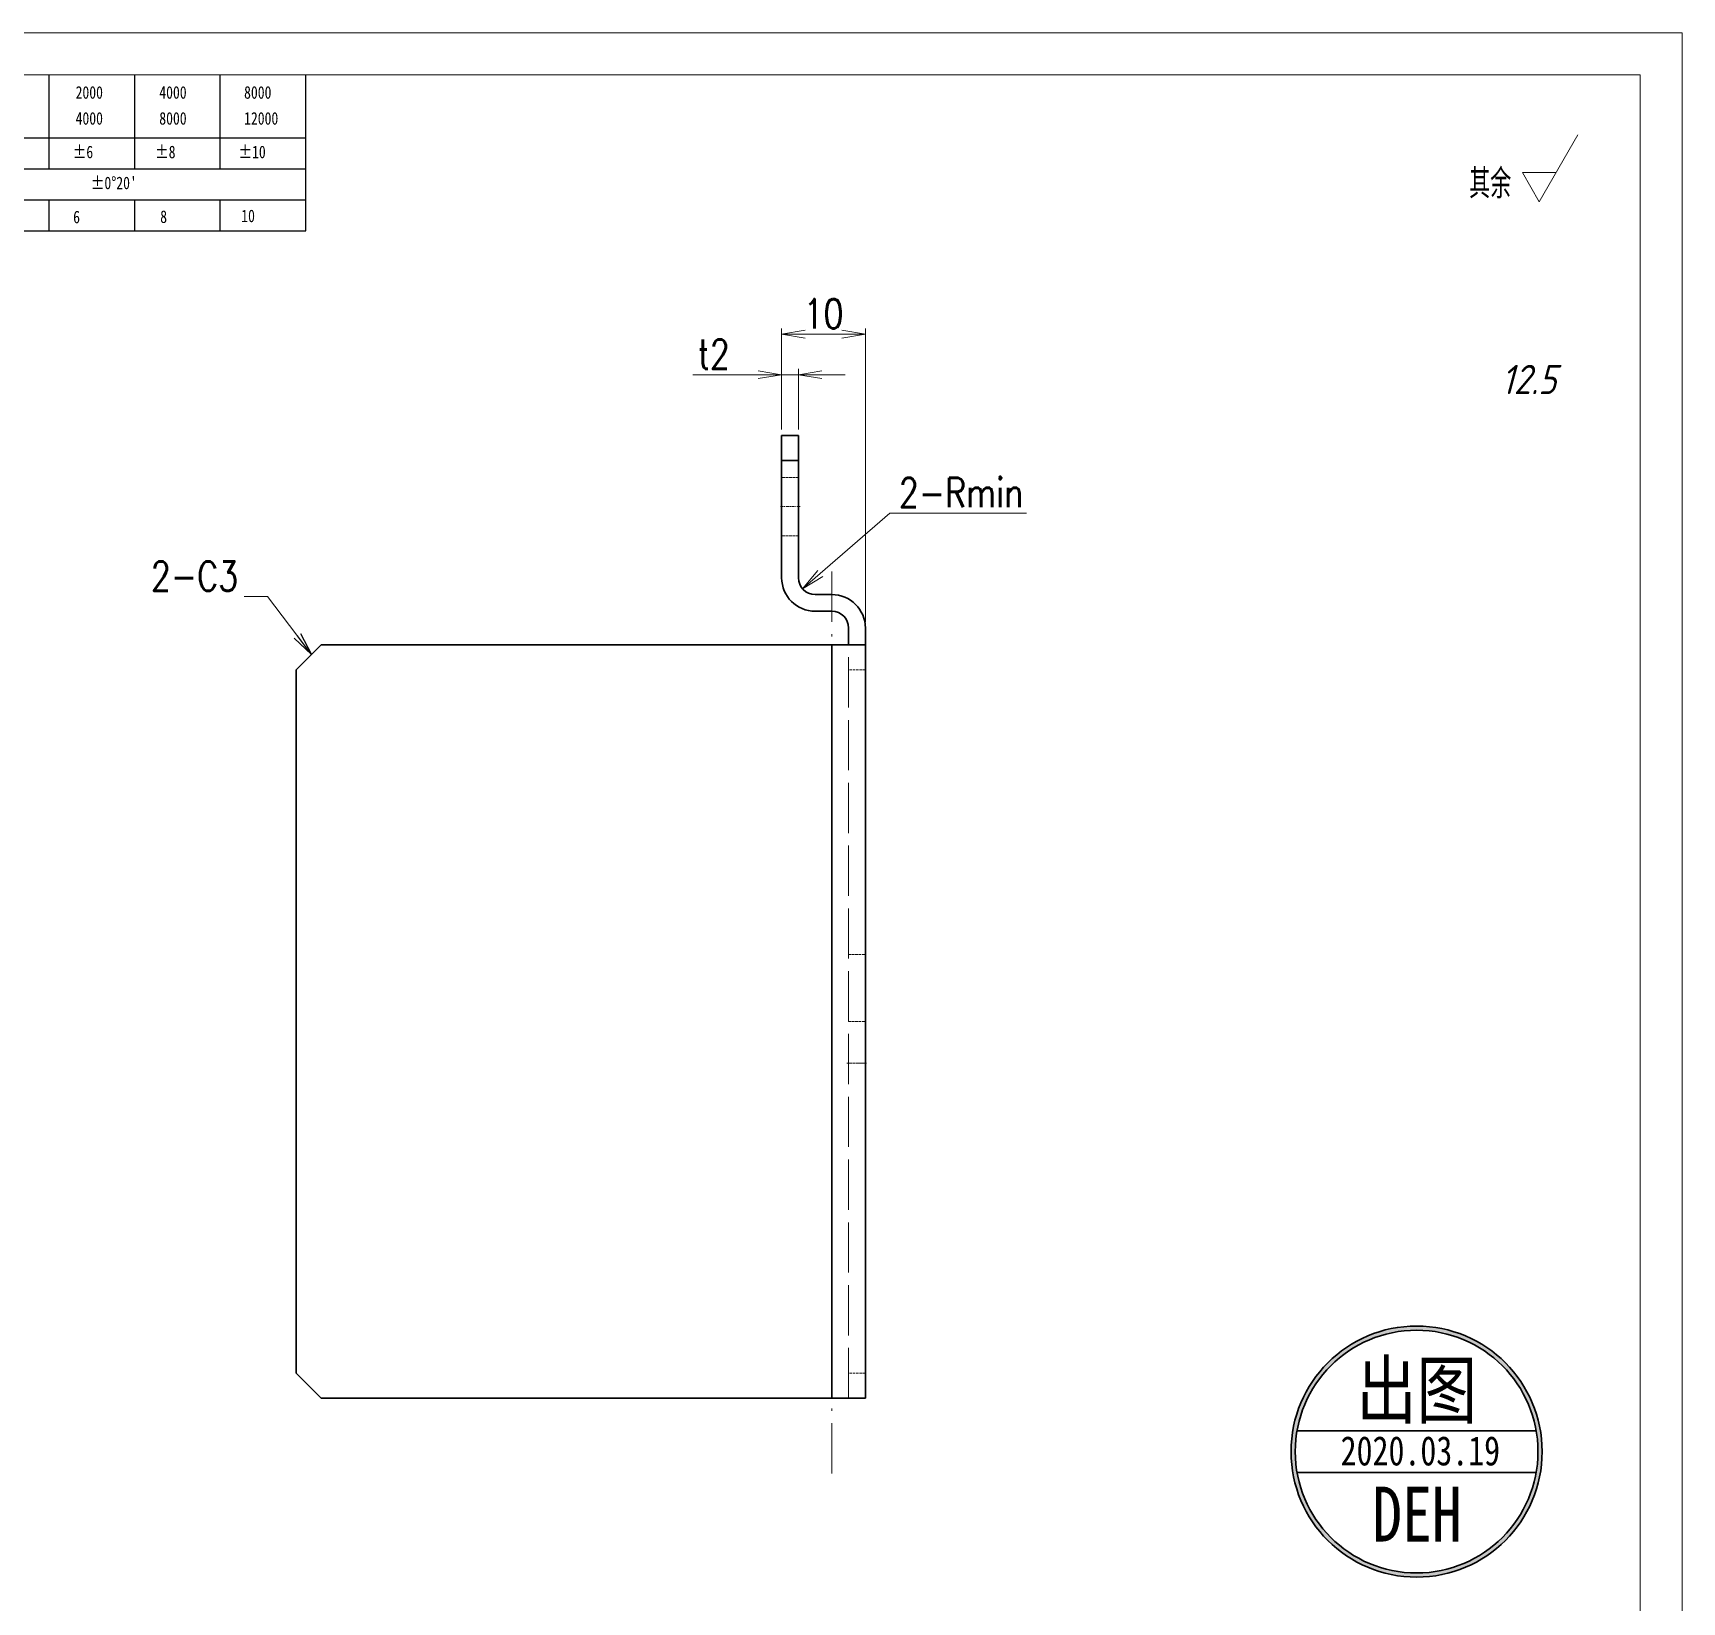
# Model space of a CAD drawing. Header units: millimetres. Extents: x -50143 to 104182, y -50696 to 54072.
# Drawn here: x -41283.8 to -41086.8, y 44742 to 44929.5 of the extents above; entities that cross this region are included whole.
import ezdxf
from ezdxf.enums import TextEntityAlignment as Align

# ---------------------------------------------------------------- set-up
doc = ezdxf.new("R2010")
doc.units = ezdxf.units.MM
doc.header["$LTSCALE"] = 0.5
for name, pattern in [('AM_ISO02W050x2', [3.75, 3, -0.75]), ('AM_ISO08W050x2', [9, 6, -0.75, 1.5, -0.75]), ('DASHDOT', [18.5, 12, -3, 0.5, -3]), ('DASHED', [15, 12, -3]), ('DOT2', [0.125, 0, -0.125])]:
    doc.linetypes.add(name, pattern=pattern)
for name, color, linetype, lineweight in [('DIM', 3, 'Continuous', 13), ('中心线', 2, 'AM_ISO08W050x2', 18), ('印章专用-出图', 1, 'Continuous', 80), ('图框', 7, 'Continuous', 18), ('标注线', 3, 'Continuous', 18), ('粗实线', 7, 'Continuous', 35), ('虚线', 1, 'AM_ISO02W050x2', 18)]:
    doc.layers.add(name, color=color, linetype=linetype, lineweight=lineweight)
doc.layers.add('图\\M+19E79\\M+195B6\\M+18E9A', color=7, linetype='Continuous')
doc.layers.add('打印', color=7, linetype='Continuous', lineweight=15, plot=False)
doc.layers.add('打印-禁用', color=7, linetype='Continuous', lineweight=15, plot=False)
doc.styles.add('DIM', font='romans.shx', dxfattribs={"width": 0.8, "bigfont": 'bigfont.shx'})
doc.styles.add('国标', font='simfang.ttf', dxfattribs={"width": 0.8})
doc.styles.add('机械长仿宋', font='gbenor.shx', dxfattribs={"height": 1, "bigfont": 'gbcbig.shx'})
doc.dimstyles.new('DEH 1-1', dxfattribs={"dimtxt": 3.5, "dimasz": 2.5, "dimexe": 1, "dimexo": 0.625, "dimgap": 1.2, "dimtad": 1, "dimtoh": 1, "dimdsep": 46, "dimtxsty": 'DIM', "dimblk": 'OPEN', "dimcen": 0, "dimclrd": 8, "dimclre": 8, "dimclrt": 2, "dimazin": 2, "dimtfac": 0.5, "dimtmove": 0, "dimatfit": 3, "dimldrblk": 'OPEN', "dimfxl": 0, "dimtolj": 2, "dimlwd": 18, "dimlwe": 18, "dimarcsym": 0})
doc.dimstyles.new('DEH 1-1$0', dxfattribs={"dimtxt": 3.5, "dimasz": 2.5, "dimexe": 1, "dimexo": 0.625, "dimgap": 1.2, "dimtad": 1, "dimzin": 9, "dimdsep": 46, "dimtxsty": 'DIM', "dimblk": 'OPEN', "dimcen": 0, "dimclrd": 8, "dimclre": 8, "dimclrt": 2, "dimazin": 2, "dimtfac": 0.5, "dimtmove": 0, "dimatfit": 3, "dimldrblk": 'OPEN', "dimfxl": 0, "dimtolj": 2, "dimlwd": 18, "dimlwe": 18, "dimarcsym": 0})
doc.dimstyles.new('DEH 1-1$4', dxfattribs={"dimtxt": 3.5, "dimasz": 2.5, "dimexe": 1, "dimexo": 0.625, "dimgap": 1.2, "dimtad": 1, "dimtoh": 1, "dimdsep": 46, "dimtxsty": 'DIM', "dimblk": 'OPEN', "dimcen": 0, "dimclrd": 8, "dimclre": 8, "dimclrt": 2, "dimazin": 2, "dimtfac": 0.5, "dimtofl": 0, "dimtmove": 0, "dimatfit": 3, "dimldrblk": 'OPEN', "dimfxl": 0, "dimtolj": 2, "dimlwd": 18, "dimlwe": 18, "dimarcsym": 0})

# ---------------------------------------------------------------- blocks, each defined once
blk = doc.blocks.new('GZDEH零件A3图框V01版')
at = {"layer": '图\\M+19E79\\M+195B6\\M+18E9A', "color": 9}
for p, q in [((3082.42, -1561.98), (3082.42, -1554.46)), ((3092.64, -1561.98), (3092.64, -1554.46)), ((3102.86, -1561.98), (3102.86, -1554.46)), ((3113.09, -1573.08), (3113.09, -1554.46)), ((2996.09, -1561.98), (3113.09, -1561.98)), ((3082.42, -1565.68), (3082.42, -1561.98)), ((3092.64, -1565.68), (3092.64, -1561.98)), ((3102.86, -1565.68), (3102.86, -1561.98)), ((2996.09, -1565.68), (3113.09, -1565.68)), ((2996.09, -1569.38), (3113.09, -1569.38)), ((3082.42, -1573.08), (3082.42, -1569.48)), ((3092.64, -1573.08), (3092.64, -1569.38)), ((3102.86, -1573.08), (3102.86, -1569.38)), ((2990.09, -1573.08), (3113.09, -1573.08))]:
    blk.add_line(p, q, dxfattribs=at)
at = {"layer": '图框', "linetype": 'Continuous'}
for p, q in [((3272.49, -1554.46), (2882.49, -1554.46)), ((3272.49, -1832.96), (3272.49, -1554.46))]:
    blk.add_line(p, q, dxfattribs=at)
at = {"layer": '打印-禁用', "linetype": 'Continuous'}
for p, q in [((3277.49, -1549.46), (2857.49, -1549.46)), ((3277.49, -1846.46), (3277.49, -1549.46))]:
    blk.add_line(p, q, dxfattribs=at)
at = {"layer": '图\\M+19E79\\M+195B6\\M+18E9A', "color": 9, "style": '国标', "width": 0.8}
for s, p in [('2000', (3085.57, -1557.31)), ('4000', (3095.57, -1557.31)), ('8000', (3105.7, -1557.31)), ('4000', (3085.57, -1560.41)), ('8000', (3095.57, -1560.41)), ('12000', (3105.7, -1560.41)), ('±6', (3085.22, -1564.42)), ('±8', (3095.06, -1564.42)), ('±10', (3105.02, -1564.42)), ("±0%%D20'", (3087.38, -1568.12)), ('6', (3085.28, -1572.19)), ('8', (3095.68, -1572.15)), ('10', (3105.36, -1572.06))]:
    blk.add_text(s, height=1.5, dxfattribs=at).set_placement(p)
blk = doc.blocks.new('DEH A3')
at = {"layer": '图框'}
blk.add_blockref('GZDEH零件A3图框V01版', (-2857.49, 1846.46), dxfattribs=at)
blk = doc.blocks.new('FINISHER_TR')
at = {"layer": '标注线'}
for p, q in [((0, 0), (4.62, 8)), ((-2.02, 3.5), (0, 0)), ((2.02, 3.5), (-2.02, 3.5))]:
    blk.add_line(p, q, dxfattribs=at)
at = {"layer": '标注线', "color": 2, "style": '机械长仿宋', "oblique": 15}
blk.add_attdef('0.0', text='', height=3.5, dxfattribs=at).set_placement((2.03, -24.04), align=Align.BOTTOM_RIGHT)
blk = doc.blocks.new('其余12.5')
at = {"layer": '标注线'}
blk.add_blockref('FINISHER_TR', (0, 0), dxfattribs=at).add_auto_attribs({'0.0': '12.5'})
at = {"layer": '标注线', "color": 7, "linetype": 'DOT2', "style": '机械长仿宋'}
blk.add_text('其余', height=3.5, dxfattribs=at).set_placement((-8.38, 0.4))
blk = doc.blocks.new('_Open')
at = {"color": 0, "linetype": 'ByBlock', "lineweight": -2}
for p, q in [((-1, 0.167), (0, 0)), ((-1, -0.167), (0, 0)), ((0, 0), (-1, 0))]:
    blk.add_line(p, q, dxfattribs=at)
blk = doc.blocks.new('*D194')
at = {"layer": 'Defpoints', "color": 0, "transparency": 16777216}
for p in [(-41184.32, 44893.49), (-41194.32, 44881.39), (-41184.32, 44858.39)]:
    blk.add_point(p, dxfattribs=at)
at = {"layer": 'DIM', "color": 8, "lineweight": 18, "transparency": 16777216}
for p, q in [((-41194.32, 44882.09), (-41194.32, 44894.19)), ((-41191.52, 44893.49), (-41187.12, 44893.49)), ((-41184.32, 44859.09), (-41184.32, 44894.19))]:
    blk.add_line(p, q, dxfattribs=at)
at = {"layer": 'DIM', "color": 8, "lineweight": 18, "transparency": 16777216, "xscale": 2.8, "yscale": 2.8, "zscale": 2.8, "rotation": 180}
blk.add_blockref('_Open', (-41194.32, 44893.49), dxfattribs=at)
at = {"layer": 'DIM', "color": 8, "lineweight": 18, "transparency": 16777216, "xscale": 2.8, "yscale": 2.8, "zscale": 2.8}
blk.add_blockref('_Open', (-41184.32, 44893.49), dxfattribs=at)
at = {"layer": 'DIM', "color": 2, "transparency": 16777216, "insert": (-41189.32, 44895.94), "char_height": 3.5, "attachment_point": 5, "style": 'DIM'}
blk.add_mtext('\\A2;10', dxfattribs=at)
blk = doc.blocks.new('*D195')
at = {"layer": 'Defpoints', "color": 0, "transparency": 16777216}
for p in [(-41194.32, 44888.65), (-41194.32, 44881.39), (-41192.32, 44881.39)]:
    blk.add_point(p, dxfattribs=at)
at = {"layer": 'DIM', "color": 8, "lineweight": 18, "transparency": 16777216}
for p, q in [((-41194.32, 44882.09), (-41194.32, 44889.35)), ((-41192.32, 44882.09), (-41192.32, 44889.35)), ((-41197.12, 44888.65), (-41204.92, 44888.65)), ((-41192.32, 44888.65), (-41194.32, 44888.65)), ((-41189.52, 44888.65), (-41186.72, 44888.65))]:
    blk.add_line(p, q, dxfattribs=at)
at = {"layer": 'DIM', "color": 8, "lineweight": 18, "transparency": 16777216, "xscale": 2.8, "yscale": 2.8, "zscale": 2.8}
blk.add_blockref('_Open', (-41194.32, 44888.65), dxfattribs=at)
at = {"layer": 'DIM', "color": 8, "lineweight": 18, "transparency": 16777216, "xscale": 2.8, "yscale": 2.8, "zscale": 2.8, "rotation": 180}
blk.add_blockref('_Open', (-41192.32, 44888.65), dxfattribs=at)
at = {"layer": 'DIM', "color": 2, "transparency": 16777216, "insert": (-41202.42, 44891.1), "char_height": 3.5, "attachment_point": 5, "style": 'DIM'}
blk.add_mtext('\\A2;{\\Fromans,bigfont|c134;t}2', dxfattribs=at)
blk = doc.blocks.new('*D196')
at = {"layer": 'Defpoints', "color": 0, "transparency": 16777216}
for p in [(-41190.32, 44864.39), (-41191.83, 44863.08)]:
    blk.add_point(p, dxfattribs=at)
at = {"layer": 'DIM', "color": 8, "lineweight": 18, "transparency": 16777216}
for p, q in [((-41181.38, 44872.12), (-41189.72, 44864.92)), ((-41165.08, 44872.12), (-41181.38, 44872.12))]:
    blk.add_line(p, q, dxfattribs=at)
at = {"layer": 'DIM', "color": 8, "lineweight": 18, "transparency": 16777216, "xscale": 2.8, "yscale": 2.8, "zscale": 2.8, "rotation": 220.8509300772093}
blk.add_blockref('_Open', (-41191.83, 44863.08), dxfattribs=at)
at = {"layer": 'DIM', "color": 2, "transparency": 16777216, "insert": (-41172.88, 44874.57), "char_height": 3.5, "attachment_point": 5, "style": 'DIM'}
blk.add_mtext('\\A2;{\\Fromans,bigfont|c134;2-Rmin}', dxfattribs=at)
blk = doc.blocks.new('出图章')
at = {"layer": '印章专用-出图'}
h = blk.add_hatch(color=256, dxfattribs=at)
h.paths.add_polyline_path([(15, 0, 1), (-15, 0, 1)])
h.paths.add_polyline_path([(14.5, 0, 1), (-14.5, 0, 1)], flags=16)
h.paths.add_polyline_path([(-7.31, -12.35), (7.41, -12.35), (7.41, -2.73), (-7.31, -2.73)], flags=8)
at = {"layer": '印章专用-出图', "lineweight": 35}
for p, q in [((-14.28, 2.5), (14.28, 2.5)), ((-14.28, -2.5), (14.28, -2.5))]:
    blk.add_line(p, q, dxfattribs=at)
for radius in [15, 14.5]:
    blk.add_circle((0, 0), radius, dxfattribs=at)
at = {"layer": '印章专用-出图', "color": 4, "style": '国标', "width": 0.8}
blk.add_text('DEH', height=6.562, dxfattribs=at).set_placement((0.05, -10.74), align=Align.CENTER)
at = {"layer": '印章专用-出图', "color": 3, "style": '国标', "width": 0.8}
blk.add_attdef('出图', text='', height=6.6, dxfattribs=at).set_placement((0, 7.35), align=Align.MIDDLE_CENTER)
at = {"layer": '印章专用-出图', "color": 2, "style": '国标', "width": 0.8}
blk.add_attdef('XXXX.XX.XX', text='', height=3.5, dxfattribs=at).set_placement((0.45, 0.1), align=Align.MIDDLE_CENTER)
blk = doc.blocks.new('YZ-CT')
at = {"layer": '印章专用-出图'}
blk.add_blockref('出图章', (0.63, 0), dxfattribs=at).add_auto_attribs({'出图': '出图', 'XXXX.XX.XX': '2020.03.19'})

msp = doc.modelspace()

# ---------------------------------------------------------------- linework, layer by layer
at = {"layer": '中心线', "linetype": 'DASHDOT', "ltscale": 0.060015}
msp.add_line((-41192.121, 44872.893), (-41194.522, 44872.893), dxfattribs=at)
at = {"layer": '中心线', "linetype": 'DASHDOT'}
msp.add_line((-41188.321, 44757.392), (-41188.321, 44865.393), dxfattribs=at)
at = {"layer": '中心线', "linetype": 'DASHDOT', "ltscale": 0.06}
msp.add_line((-41186.521, 44806.393), (-41184.121, 44806.393), dxfattribs=at)
at = {"layer": '打印'}
msp.add_lwpolyline([(-41506.754, 44929.478), (-41086.754, 44929.478), (-41086.754, 44632.478), (-41506.754, 44632.478)], close=True, dxfattribs=at)
at = {"layer": '粗实线', "ltscale": 0.05}
for p, q in [((-41194.321, 44881.393), (-41192.321, 44881.393)), ((-41194.321, 44878.393), (-41192.321, 44878.393)), ((-41190.321, 44862.393), (-41188.321, 44862.393)), ((-41188.321, 44860.393), (-41190.321, 44860.393)), ((-41186.321, 44856.393), (-41186.321, 44858.393)), ((-41184.321, 44856.393), (-41184.321, 44858.393))]:
    msp.add_line(p, q, dxfattribs=at)
at = {"layer": '粗实线', "ltscale": 0.075}
for p, q in [((-41194.321, 44878.393), (-41194.321, 44881.393)), ((-41192.321, 44881.393), (-41192.321, 44878.393))]:
    msp.add_line(p, q, dxfattribs=at)
at = {"layer": '粗实线', "ltscale": 0.35}
for p, q in [((-41194.321, 44864.393), (-41194.321, 44878.393)), ((-41192.321, 44878.393), (-41192.321, 44864.393))]:
    msp.add_line(p, q, dxfattribs=at)
at = {"layer": '粗实线', "ltscale": 0.106066}
for p, q in [((-41249.321, 44856.393), (-41252.321, 44853.393)), ((-41249.321, 44766.393), (-41252.321, 44769.393))]:
    msp.add_line(p, q, dxfattribs=at)
at = {"layer": '粗实线'}
for p, q in [((-41249.321, 44856.393), (-41188.321, 44856.393)), ((-41188.321, 44856.393), (-41188.321, 44766.393)), ((-41184.321, 44856.393), (-41184.321, 44766.393)), ((-41252.321, 44769.393), (-41252.321, 44853.393)), ((-41206.321, 44766.393), (-41249.321, 44766.393))]:
    msp.add_line(p, q, dxfattribs=at)
at = {"layer": '粗实线', "ltscale": 0.1}
for p, q in [((-41188.321, 44856.393), (-41184.321, 44856.393)), ((-41188.321, 44766.393), (-41184.321, 44766.393))]:
    msp.add_line(p, q, dxfattribs=at)
at = {"layer": '粗实线', "ltscale": 0.45}
msp.add_line((-41188.321, 44766.393), (-41206.321, 44766.393), dxfattribs=at)
at = {"layer": '粗实线'}
for centre, radius, start, end in [((-41190.321, 44864.393), 4, 180, 270), ((-41190.321, 44864.393), 2, 180, 270), ((-41188.321, 44858.393), 4, 0, 90), ((-41188.321, 44858.393), 2, 0, 90)]:
    msp.add_arc(centre, radius, start, end, dxfattribs=at)
at = {"layer": '虚线', "linetype": 'DASHED', "ltscale": 0.05}
for p, q in [((-41194.321, 44878.393), (-41192.321, 44878.393)), ((-41192.321, 44876.393), (-41194.321, 44876.393)), ((-41192.321, 44876.393), (-41194.321, 44876.393)), ((-41192.321, 44869.393), (-41194.321, 44869.393)), ((-41192.321, 44869.393), (-41194.321, 44869.393)), ((-41184.321, 44853.393), (-41186.321, 44853.393)), ((-41186.321, 44819.393), (-41184.321, 44819.393)), ((-41186.321, 44811.393), (-41184.321, 44811.393)), ((-41186.321, 44811.393), (-41184.321, 44811.393)), ((-41184.321, 44806.393), (-41186.321, 44806.393)), ((-41184.321, 44806.393), (-41186.321, 44806.393)), ((-41184.321, 44806.393), (-41186.321, 44806.393)), ((-41184.321, 44806.393), (-41186.321, 44806.393)), ((-41184.321, 44806.393), (-41186.321, 44806.393)), ((-41184.321, 44806.393), (-41186.321, 44806.393)), ((-41184.321, 44769.393), (-41186.321, 44769.393))]:
    msp.add_line(p, q, dxfattribs=at)
at = {"layer": '虚线', "linetype": 'DASHED'}
for p, q in [((-41188.321, 44766.393), (-41188.321, 44856.393)), ((-41186.321, 44766.393), (-41186.321, 44856.393))]:
    msp.add_line(p, q, dxfattribs=at)

# ---------------------------------------------------------------- block references
at = {"layer": '印章专用-出图'}
msp.add_blockref('YZ-CT', (-41119.094, 44760.004), dxfattribs=at)
at = {"layer": '图框'}
msp.add_blockref('DEH A3', (-41506.754, 44632.478), dxfattribs=at)
at = {"layer": '标注线'}
msp.add_blockref('其余12.5', (-41103.811, 44909.32), dxfattribs=at)

# ---------------------------------------------------------------- texts
at = {"layer": 'DIM', "color": 2, "insert": (-41259.243, 44862.84), "char_height": 3.5, "attachment_point": 9, "style": 'DIM'}
msp.add_mtext('\\A2;{\\Fromans,bigfont|c134;2-}C3', dxfattribs=at)

# ---------------------------------------------------------------- dimensions: what is measured, and where the dimension line sits
at = {"layer": 'DIM'}
dim = msp.add_linear_dim(base=(-41184.321, 44893.486), p1=(-41194.321, 44881.393), p2=(-41184.321, 44858.393), dimstyle='DEH 1-1$0', override={"dimasz": 2.8, "dimexe": 0.69965, "dimexo": 0.69965, "dimgap": 0.69965}, dxfattribs=at)
dim.commit()
dim.dimension.update_dxf_attribs({"geometry": '*D194', "text_midpoint": (-41189.321, 44895.936)})
dim = msp.add_linear_dim(base=(-41194.321, 44888.651), p1=(-41192.321, 44881.393), p2=(-41194.321, 44881.393), text='{\\Fromans,bigfont|c134;t}<>', dimstyle='DEH 1-1$0', override={"dimasz": 2.8, "dimexe": 0.69965, "dimexo": 0.69965, "dimgap": 0.69965}, dxfattribs=at)
dim.commit()
dim.dimension.update_dxf_attribs({"geometry": '*D195', "text_midpoint": (-41202.421, 44891.101)})
dim = msp.add_radius_dim(center=(-41190.321, 44864.393), mpoint=(-41191.834, 44863.085), text='{\\Fromans,bigfont|c134;2-Rmin}', dimstyle='DEH 1-1$4', override={"dimasz": 2.8, "dimexe": 0.69965, "dimexo": 0.69965, "dimgap": 0.69965, "dimtmove": 1}, dxfattribs=at)
dim.commit()
dim.dimension.update_dxf_attribs({"geometry": '*D196', "text_midpoint": (-41181.382, 44872.122), "dimtype": 164})

# ---------------------------------------------------------------- leaders
msp.add_leader([(-41250.483, 44855.231), (-41255.743, 44862.141), (-41258.543, 44862.141)], dimstyle='DEH 1-1', override={"dimasz": 2.8, "dimexe": 0.69965, "dimexo": 0.69965, "dimgap": 0.69965}, dxfattribs=at)

doc.saveas('drawing.dxf')
